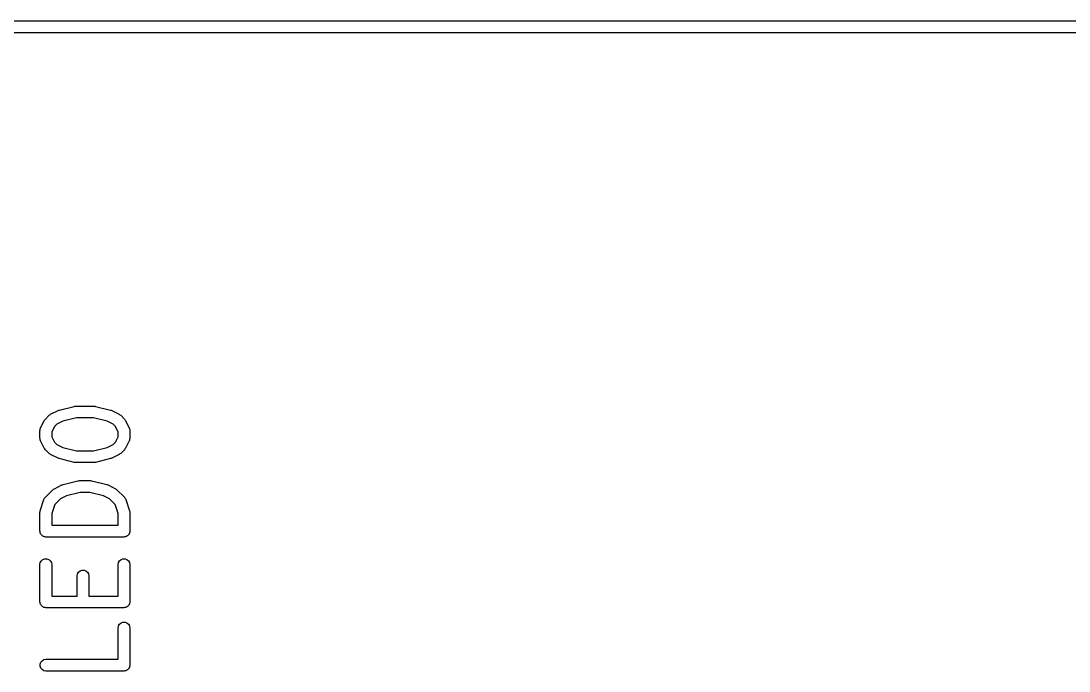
# Model space of a CAD drawing. Header units: millimetres. Extents: x 37 to 156, y -137 to -19.
# Drawn here: x 62.39 to 75.8, y -27.74 to -19.43 of the extents above; entities that cross this region are included whole.
import ezdxf

# ---------------------------------------------------------------- set-up
doc = ezdxf.new("R2010")
doc.units = ezdxf.units.MM
doc.layers.add('BLACK', color=7, linetype='Continuous')

# ---------------------------------------------------------------- blocks, each defined once
blk = doc.blocks.new('hhskb2-F.SilkS')
at = {"layer": 'BLACK'}
for p, q in [((62.8693, -24.4077), (62.8772, -24.4053)), ((62.8772, -24.4053), (62.8847, -24.402)), ((62.8847, -24.402), (63.0751, -24.3544)), ((63.0751, -24.3544), (63.0843, -24.3537)), ((63.0843, -24.3537), (63.0933, -24.3521)), ((63.0933, -24.3521), (63.3314, -24.3521)), ((63.3314, -24.3521), (63.3405, -24.3537)), ((63.3405, -24.3537), (63.3496, -24.3544)), ((63.3496, -24.3544), (63.5401, -24.402)), ((63.5401, -24.402), (63.5476, -24.4053)), ((63.5476, -24.4053), (63.5554, -24.4077)), ((62.6453, -24.6317), (62.6929, -24.5365)), ((62.6929, -24.5365), (62.7001, -24.5268)), ((62.7001, -24.5268), (62.707, -24.517)), ((62.707, -24.517), (62.7546, -24.4693)), ((62.7546, -24.4693), (62.7644, -24.4625)), ((62.7644, -24.4625), (62.7741, -24.4553)), ((62.7741, -24.4553), (62.8693, -24.4077)), ((63.1026, -24.5021), (62.929, -24.5455)), ((63.3222, -24.5021), (63.1026, -24.5021)), ((63.4957, -24.5455), (63.3222, -24.5021)), ((63.5554, -24.4077), (63.6507, -24.4553)), ((63.6507, -24.4553), (63.6603, -24.4625)), ((63.6603, -24.4625), (63.6702, -24.4693)), ((63.6702, -24.4693), (63.7178, -24.517)), ((63.7178, -24.517), (63.7247, -24.5268)), ((63.7247, -24.5268), (63.7318, -24.5365)), ((63.7318, -24.5365), (63.7795, -24.6317)), ((62.6374, -24.6652), (62.6381, -24.661)), ((62.6374, -24.7605), (62.6374, -24.6652)), ((62.6379, -24.6567), (62.6404, -24.6482)), ((62.6381, -24.661), (62.6379, -24.6567)), ((62.6404, -24.6482), (62.6419, -24.6396)), ((62.6419, -24.6396), (62.6441, -24.6358)), ((62.6441, -24.6358), (62.6453, -24.6317)), ((62.8216, -24.6144), (62.7874, -24.6829)), ((62.852, -24.584), (62.8216, -24.6144)), ((62.929, -24.5455), (62.852, -24.584)), ((63.5727, -24.584), (63.4957, -24.5455)), ((63.6031, -24.6144), (63.5727, -24.584)), ((63.6374, -24.6829), (63.6031, -24.6144)), ((63.7795, -24.6317), (63.7807, -24.6358)), ((63.7807, -24.6358), (63.7829, -24.6396)), ((63.7829, -24.6396), (63.7844, -24.6482)), ((63.7844, -24.6482), (63.7869, -24.6567)), ((63.7869, -24.6567), (63.7866, -24.661)), ((63.7866, -24.661), (63.7874, -24.6652)), ((63.7874, -24.6652), (63.7874, -24.7605)), ((62.6381, -24.7647), (62.6374, -24.7605)), ((62.6379, -24.7691), (62.6381, -24.7647)), ((62.6404, -24.7775), (62.6379, -24.7691)), ((62.6419, -24.7861), (62.6404, -24.7775)), ((62.6441, -24.7899), (62.6419, -24.7861)), ((62.6453, -24.794), (62.6441, -24.7899)), ((62.6929, -24.8893), (62.6453, -24.794)), ((62.7874, -24.6829), (62.7874, -24.7428)), ((62.7874, -24.7428), (62.8216, -24.8113)), ((63.6031, -24.8113), (63.6374, -24.7428)), ((63.6374, -24.7428), (63.6374, -24.6829)), ((63.7795, -24.794), (63.7318, -24.8893)), ((63.7807, -24.7899), (63.7795, -24.794)), ((63.7829, -24.7861), (63.7807, -24.7899)), ((63.7844, -24.7775), (63.7829, -24.7861)), ((63.7869, -24.7691), (63.7844, -24.7775)), ((63.7874, -24.7605), (63.7866, -24.7647)), ((63.7866, -24.7647), (63.7869, -24.7691)), ((62.7001, -24.8989), (62.6929, -24.8893)), ((62.707, -24.9087), (62.7001, -24.8989)), ((62.7546, -24.9564), (62.707, -24.9087)), ((62.8216, -24.8113), (62.852, -24.8417)), ((62.852, -24.8417), (62.929, -24.8802)), ((62.929, -24.8802), (63.1026, -24.9236)), ((63.1026, -24.9236), (63.3222, -24.9236)), ((63.3222, -24.9236), (63.4957, -24.8802)), ((63.4957, -24.8802), (63.5727, -24.8417)), ((63.5727, -24.8417), (63.6031, -24.8113)), ((63.7178, -24.9087), (63.6702, -24.9564)), ((63.7247, -24.8989), (63.7178, -24.9087)), ((63.7318, -24.8893), (63.7247, -24.8989)), ((62.7644, -24.9633), (62.7546, -24.9564)), ((62.7741, -24.9704), (62.7644, -24.9633)), ((62.8693, -25.018), (62.7741, -24.9704)), ((62.8772, -25.0204), (62.8693, -25.018)), ((62.8847, -25.0237), (62.8772, -25.0204)), ((63.0751, -25.0713), (62.8847, -25.0237)), ((63.0843, -25.072), (63.0751, -25.0713)), ((63.0933, -25.0736), (63.0843, -25.072)), ((63.3314, -25.0736), (63.0933, -25.0736)), ((63.3405, -25.072), (63.3314, -25.0736)), ((63.3496, -25.0713), (63.3405, -25.072)), ((63.5401, -25.0237), (63.3496, -25.0713)), ((63.5476, -25.0204), (63.5401, -25.0237)), ((63.5554, -25.018), (63.5476, -25.0204)), ((63.6507, -24.9704), (63.5554, -25.018)), ((63.6603, -24.9633), (63.6507, -24.9704)), ((63.6702, -24.9564), (63.6603, -24.9633)), ((62.9323, -25.3544), (63.1228, -25.3068)), ((63.1228, -25.3068), (63.1319, -25.3061)), ((63.1319, -25.3061), (63.141, -25.3045)), ((63.141, -25.3045), (63.2838, -25.3045)), ((63.2838, -25.3045), (63.2928, -25.3061)), ((63.2928, -25.3061), (63.302, -25.3068)), ((63.302, -25.3068), (63.4925, -25.3544)), ((62.707, -25.517), (62.8022, -25.4217)), ((62.8022, -25.4217), (62.812, -25.4148)), ((62.812, -25.4148), (62.8217, -25.4077)), ((62.8217, -25.4077), (62.9169, -25.3601)), ((62.9169, -25.3601), (62.9248, -25.3577)), ((62.9248, -25.3577), (62.9323, -25.3544)), ((63.1502, -25.4545), (62.9767, -25.4979)), ((63.2746, -25.4545), (63.1502, -25.4545)), ((63.4481, -25.4979), (63.2746, -25.4545)), ((63.4925, -25.3544), (63.5, -25.3577)), ((63.5, -25.3577), (63.5078, -25.3601)), ((63.5078, -25.3601), (63.6031, -25.4077)), ((63.6031, -25.4077), (63.6127, -25.4148)), ((63.6127, -25.4148), (63.6226, -25.4217)), ((63.6226, -25.4217), (63.7178, -25.517)), ((62.6412, -25.6891), (62.6888, -25.5463)), ((62.6888, -25.5463), (62.6909, -25.5425)), ((62.6909, -25.5425), (62.692, -25.5383)), ((62.692, -25.5383), (62.6971, -25.5311)), ((62.6971, -25.5311), (62.7013, -25.5234)), ((62.7013, -25.5234), (62.7045, -25.5205)), ((62.7045, -25.5205), (62.707, -25.517)), ((62.8256, -25.6105), (62.7874, -25.725)), ((62.8997, -25.5364), (62.8256, -25.6105)), ((62.9767, -25.4979), (62.8997, -25.5364)), ((63.5251, -25.5364), (63.4481, -25.4979)), ((63.5992, -25.6105), (63.5251, -25.5364)), ((63.6374, -25.725), (63.5992, -25.6105)), ((63.7178, -25.517), (63.7203, -25.5205)), ((63.7203, -25.5205), (63.7235, -25.5234)), ((63.7235, -25.5234), (63.7277, -25.5311)), ((63.7277, -25.5311), (63.7327, -25.5383)), ((63.7327, -25.5383), (63.7339, -25.5425)), ((63.7339, -25.5425), (63.7359, -25.5463)), ((63.7359, -25.5463), (63.7835, -25.6891)), ((62.6374, -25.7129), (62.6395, -25.701)), ((62.6374, -25.951), (62.6374, -25.7129)), ((62.6395, -25.701), (62.6412, -25.6891)), ((62.7874, -25.725), (62.7874, -25.876)), ((63.6374, -25.876), (63.6374, -25.725)), ((63.7835, -25.6891), (63.7853, -25.701)), ((63.7853, -25.701), (63.7874, -25.7129)), ((63.7874, -25.7129), (63.7874, -25.951)), ((62.7874, -25.876), (63.6374, -25.876)), ((62.6385, -25.9574), (62.6374, -25.951)), ((62.6385, -25.964), (62.6385, -25.9574)), ((62.6408, -25.9701), (62.6385, -25.964)), ((62.6419, -25.9766), (62.6408, -25.9701)), ((62.6452, -25.9823), (62.6419, -25.9766)), ((62.6474, -25.9885), (62.6452, -25.9823)), ((62.6516, -25.9935), (62.6474, -25.9885)), ((62.6549, -25.9992), (62.6516, -25.9935)), ((62.66, -26.0034), (62.6549, -25.9992)), ((62.6642, -26.0084), (62.66, -26.0034)), ((62.6699, -26.0117), (62.6642, -26.0084)), ((62.6749, -26.0159), (62.6699, -26.0117)), ((63.7549, -26.0117), (63.7499, -26.0159)), ((63.7606, -26.0084), (63.7549, -26.0117)), ((63.7648, -26.0034), (63.7606, -26.0084)), ((63.7698, -25.9992), (63.7648, -26.0034)), ((63.7731, -25.9935), (63.7698, -25.9992)), ((63.7773, -25.9885), (63.7731, -25.9935)), ((63.7796, -25.9823), (63.7773, -25.9885)), ((63.7829, -25.9766), (63.7796, -25.9823)), ((63.784, -25.9701), (63.7829, -25.9766)), ((63.7862, -25.964), (63.784, -25.9701)), ((63.7874, -25.951), (63.7862, -25.9574)), ((63.7862, -25.9574), (63.7862, -25.964)), ((62.681, -26.0181), (62.6749, -26.0159)), ((62.6867, -26.0214), (62.681, -26.0181)), ((62.6932, -26.0226), (62.6867, -26.0214)), ((62.6994, -26.0248), (62.6932, -26.0226)), ((62.7059, -26.0248), (62.6994, -26.0248)), ((62.7124, -26.026), (62.7059, -26.0248)), ((63.7124, -26.026), (62.7124, -26.026)), ((63.7188, -26.0248), (63.7124, -26.026)), ((63.7254, -26.0248), (63.7188, -26.0248)), ((63.7316, -26.0226), (63.7254, -26.0248)), ((63.738, -26.0214), (63.7316, -26.0226)), ((63.7437, -26.0181), (63.738, -26.0214)), ((63.7499, -26.0159), (63.7437, -26.0181)), ((62.6374, -26.3795), (62.6419, -26.3539)), ((62.6374, -26.8557), (62.6374, -26.3795)), ((62.6419, -26.3539), (62.6549, -26.3313)), ((62.6549, -26.3313), (62.6749, -26.3146)), ((62.6749, -26.3146), (62.6994, -26.3057)), ((62.6994, -26.3057), (62.7254, -26.3057)), ((62.7254, -26.3057), (62.7499, -26.3146)), ((62.7499, -26.3146), (62.7698, -26.3313)), ((62.7698, -26.3313), (62.7829, -26.3539)), ((62.7829, -26.3539), (62.7874, -26.3795)), ((62.7874, -26.3795), (62.7874, -26.7807)), ((63.6374, -26.3795), (63.6419, -26.3539)), ((63.6374, -26.7807), (63.6374, -26.3795)), ((63.6419, -26.3539), (63.6549, -26.3313)), ((63.6549, -26.3313), (63.6749, -26.3146)), ((63.6749, -26.3146), (63.6994, -26.3057)), ((63.6994, -26.3057), (63.7254, -26.3057)), ((63.7254, -26.3057), (63.7499, -26.3146)), ((63.7499, -26.3146), (63.7698, -26.3313)), ((63.7698, -26.3313), (63.7829, -26.3539)), ((63.7829, -26.3539), (63.7874, -26.3795)), ((63.7874, -26.3795), (63.7874, -26.8557)), ((63.1136, -26.5224), (63.1181, -26.4967)), ((63.1136, -26.7807), (63.1136, -26.5224)), ((63.1181, -26.4967), (63.1311, -26.4742)), ((63.1311, -26.4742), (63.1511, -26.4574)), ((63.1511, -26.4574), (63.1755, -26.4485)), ((63.1755, -26.4485), (63.2016, -26.4485)), ((63.2016, -26.4485), (63.2261, -26.4574)), ((63.2261, -26.4574), (63.246, -26.4742)), ((63.246, -26.4742), (63.259, -26.4967)), ((63.259, -26.4967), (63.2636, -26.5224)), ((63.2636, -26.5224), (63.2636, -26.7807)), ((62.7874, -26.7807), (63.1136, -26.7807)), ((63.2636, -26.7807), (63.6374, -26.7807)), ((62.6385, -26.8622), (62.6374, -26.8557)), ((62.6385, -26.8687), (62.6385, -26.8622)), ((62.6408, -26.8749), (62.6385, -26.8687)), ((62.6419, -26.8814), (62.6408, -26.8749)), ((62.6452, -26.887), (62.6419, -26.8814)), ((62.6474, -26.8932), (62.6452, -26.887)), ((62.6516, -26.8982), (62.6474, -26.8932)), ((62.6549, -26.9039), (62.6516, -26.8982)), ((62.66, -26.9081), (62.6549, -26.9039)), ((62.6642, -26.9132), (62.66, -26.9081)), ((62.6699, -26.9164), (62.6642, -26.9132)), ((62.6749, -26.9207), (62.6699, -26.9164)), ((62.681, -26.9229), (62.6749, -26.9207)), ((62.6867, -26.9262), (62.681, -26.9229)), ((62.6932, -26.9273), (62.6867, -26.9262)), ((62.6994, -26.9296), (62.6932, -26.9273)), ((62.7059, -26.9296), (62.6994, -26.9296)), ((62.7124, -26.9307), (62.7059, -26.9296)), ((63.7124, -26.9307), (62.7124, -26.9307)), ((63.7188, -26.9296), (63.7124, -26.9307)), ((63.7254, -26.9296), (63.7188, -26.9296)), ((63.7316, -26.9273), (63.7254, -26.9296)), ((63.738, -26.9262), (63.7316, -26.9273)), ((63.7437, -26.9229), (63.738, -26.9262)), ((63.7499, -26.9207), (63.7437, -26.9229)), ((63.7549, -26.9164), (63.7499, -26.9207)), ((63.7606, -26.9132), (63.7549, -26.9164)), ((63.7648, -26.9081), (63.7606, -26.9132)), ((63.7698, -26.9039), (63.7648, -26.9081)), ((63.7731, -26.8982), (63.7698, -26.9039)), ((63.7773, -26.8932), (63.7731, -26.8982)), ((63.7796, -26.887), (63.7773, -26.8932)), ((63.7829, -26.8814), (63.7796, -26.887)), ((63.784, -26.8749), (63.7829, -26.8814)), ((63.7862, -26.8687), (63.784, -26.8749)), ((63.7874, -26.8557), (63.7862, -26.8622)), ((63.7862, -26.8622), (63.7862, -26.8687)), ((63.6374, -27.189), (63.6419, -27.1634)), ((63.6374, -27.5902), (63.6374, -27.189)), ((63.6419, -27.1634), (63.6549, -27.1408)), ((63.6549, -27.1408), (63.6749, -27.1241)), ((63.6749, -27.1241), (63.6994, -27.1152)), ((63.6994, -27.1152), (63.7254, -27.1152)), ((63.7254, -27.1152), (63.7499, -27.1241)), ((63.7499, -27.1241), (63.7698, -27.1408)), ((63.7698, -27.1408), (63.7829, -27.1634)), ((63.7829, -27.1634), (63.7874, -27.189)), ((63.7874, -27.189), (63.7874, -27.6652)), ((62.6474, -27.6277), (62.6642, -27.6078)), ((62.6642, -27.6078), (62.6867, -27.5948)), ((62.6867, -27.5948), (62.7124, -27.5902)), ((62.7124, -27.5902), (63.6374, -27.5902)), ((62.6385, -27.6522), (62.6474, -27.6277)), ((62.6385, -27.6783), (62.6385, -27.6522)), ((62.6474, -27.7027), (62.6385, -27.6783)), ((62.6642, -27.7227), (62.6474, -27.7027)), ((62.6867, -27.7357), (62.6642, -27.7227)), ((62.7124, -27.7402), (62.6867, -27.7357)), ((63.7124, -27.7402), (62.7124, -27.7402)), ((63.7188, -27.7391), (63.7124, -27.7402)), ((63.7254, -27.7391), (63.7188, -27.7391)), ((63.7316, -27.7369), (63.7254, -27.7391)), ((63.738, -27.7357), (63.7316, -27.7369)), ((63.7437, -27.7324), (63.738, -27.7357)), ((63.7499, -27.7302), (63.7437, -27.7324)), ((63.7549, -27.726), (63.7499, -27.7302)), ((63.7606, -27.7227), (63.7549, -27.726)), ((63.7648, -27.7177), (63.7606, -27.7227)), ((63.7698, -27.7134), (63.7648, -27.7177)), ((63.7731, -27.7078), (63.7698, -27.7134)), ((63.7773, -27.7027), (63.7731, -27.7078)), ((63.7796, -27.6966), (63.7773, -27.7027)), ((63.7829, -27.6909), (63.7796, -27.6966)), ((63.784, -27.6844), (63.7829, -27.6909)), ((63.7862, -27.6783), (63.784, -27.6844)), ((63.7874, -27.6652), (63.7862, -27.6717)), ((63.7862, -27.6717), (63.7862, -27.6783))]:
    blk.add_line(p, q, dxfattribs=at)
blk = doc.blocks.new('hhskb2-Edge.Cuts')
at = {"layer": 'BLACK'}
for p, q in [((36.9, -19.425), (156.1, -19.425)), ((156.025, -19.575), (36.975, -19.575))]:
    blk.add_line(p, q, dxfattribs=at)

msp = doc.modelspace()

# ---------------------------------------------------------------- block references
for name in ['hhskb2-Edge.Cuts', 'hhskb2-F.SilkS']:
    msp.add_blockref(name, (0, 0))

doc.saveas('drawing.dxf')
